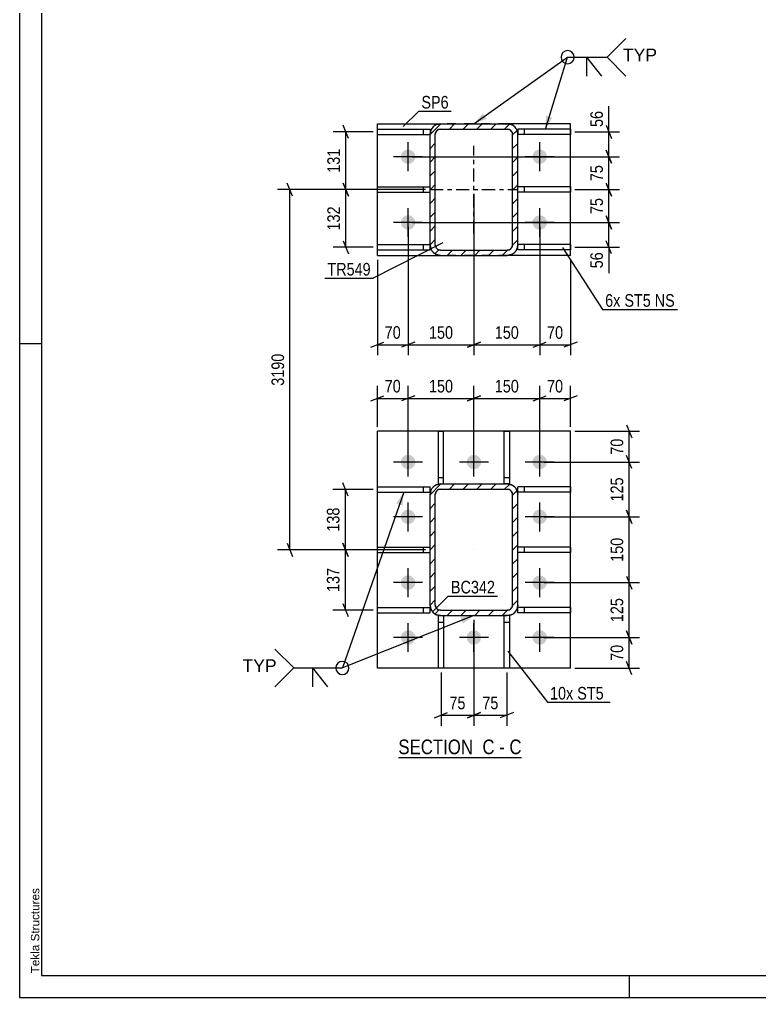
# Model space of a CAD drawing. Header units: millimetres. Extents: x 0 to 1189, y 0 to 841.
# Drawn here: x 0 to 168.6, y 0 to 222.9 of the extents above; entities that cross this region are included whole.
import ezdxf

# ---------------------------------------------------------------- set-up
doc = ezdxf.new("R2010")
doc.units = ezdxf.units.MM
doc.linetypes.add('DXK_LINE_DOT2', pattern=[3.9198, 1.9599, -1.9599])
doc.linetypes.add('DXK_LINE_DOT3', pattern=[5.9187, 2.979, -0.9799, 0.9799, -0.9799])
doc.styles.add('Arial', font='arial.ttf', dxfattribs={"height": 0.2})
doc.styles.add('Arial Narrow', font='ARIALN.TTF', dxfattribs={"height": 0.2})

# ---------------------------------------------------------------- blocks, each defined once
blk = doc.blocks.new('Unknown-717048581-1135')
at = {"color": 5, "linetype": 'Continuous'}
for p, q in [((0, 841), (0, 0)), ((5, 836), (5, 5)), ((5, 149), (0, 149)), ((5, 5), (1184, 5)), ((139, 0), (139, 5)), ((0, 0), (1189, 0))]:
    blk.add_line(p, q, dxfattribs=at)
at = {"color": 174, "linetype": 'Continuous', "style": 'Arial'}
blk.add_text('Tekla Structures', height=1.9102, rotation=90, dxfattribs=at).set_placement((4.5, 5.5))
blk = doc.blocks.new('Unknown-717048581-14 - 3407')
at = {"color": 6, "linetype": 'Continuous'}
blk.add_line((86.34, 54.7), (114.41, 54.7), dxfattribs=at)
at = {"color": 0, "linetype": 'Continuous'}
blk.add_wipeout([(104.45, 55.45), (104.45, 58.95), (86.34, 58.95), (86.34, 55.45)], dxfattribs=at)
at = {"color": 7, "linetype": 'Continuous', "style": 'Arial Narrow'}
blk.add_text('SECTION ', height=3.34, dxfattribs=at).set_placement((86.34, 55.45))
at = {"color": 0, "linetype": 'Continuous'}
blk.add_wipeout([(108.26, 55.45), (108.26, 58.95), (105.5, 58.95), (105.5, 55.45)], dxfattribs=at)
at = {"color": 7, "linetype": 'Continuous', "style": 'Arial Narrow'}
blk.add_text('C', height=3.34, dxfattribs=at).set_placement((105.5, 55.45))
at = {"color": 0, "linetype": 'Continuous'}
blk.add_wipeout([(110.59, 55.45), (110.59, 58.95), (109.31, 58.95), (109.31, 55.45)], dxfattribs=at)
at = {"color": 7, "linetype": 'Continuous', "style": 'Arial Narrow'}
blk.add_text('-', height=3.34, dxfattribs=at).set_placement((109.31, 55.45))
at = {"color": 0, "linetype": 'Continuous'}
blk.add_wipeout([(114.41, 55.45), (114.41, 58.95), (111.64, 58.95), (111.64, 55.45)], dxfattribs=at)
at = {"color": 7, "linetype": 'Continuous', "style": 'Arial Narrow'}
blk.add_text('C', height=3.34, dxfattribs=at).set_placement((111.64, 55.45))
blk = doc.blocks.new('Part-717048581-3582 - 3407')
at = {"color": 2, "linetype": 'Continuous'}
for p, q in [((81.56, 196.7), (81.56, 197.9)), ((81.56, 197.9), (93.56, 197.9)), ((81.56, 196.7), (93.56, 196.7)), ((93.56, 197.9), (93.56, 196.75))]:
    blk.add_line(p, q, dxfattribs=at)
at = {"color": 7, "linetype": 'DXK_LINE_DOT2'}
for p, q in [((92.06, 196.7), (92.06, 197.9)), ((93.56, 196.75), (93.56, 196.7))]:
    blk.add_line(p, q, dxfattribs=at)
blk = doc.blocks.new('Part-717048581-3454 - 3407')
at = {"color": 2, "linetype": 'Continuous'}
for p, q in [((110.46, 117.05), (110.46, 129.05)), ((110.46, 129.05), (111.66, 129.05)), ((111.66, 129.05), (111.66, 117.05)), ((111.66, 117.05), (111.16, 117.05))]:
    blk.add_line(p, q, dxfattribs=at)
at = {"color": 7, "linetype": 'DXK_LINE_DOT2'}
for p, q in [((110.46, 118.55), (111.66, 118.55)), ((111.16, 117.05), (110.46, 117.05))]:
    blk.add_line(p, q, dxfattribs=at)
blk = doc.blocks.new('Part-717048581-3539 - 3407')
at = {"color": 2, "linetype": 'Continuous'}
for p, q in [((95.46, 117.05), (95.46, 129.05)), ((95.46, 129.05), (96.66, 129.05)), ((96.66, 117.05), (96.66, 129.05)), ((95.46, 117.05), (95.96, 117.05))]:
    blk.add_line(p, q, dxfattribs=at)
at = {"color": 7, "linetype": 'DXK_LINE_DOT2'}
for p, q in [((95.46, 118.55), (96.66, 118.55)), ((95.96, 117.05), (96.66, 117.05))]:
    blk.add_line(p, q, dxfattribs=at)
blk = doc.blocks.new('Bolt-717048581-3598 - 3407')
at = {"linetype": 'Continuous'}
for points in [[(86.91, 191.65, -1), (90.21, 191.65, -1)], [(116.91, 191.65, -1), (120.21, 191.65, -1)], [(86.91, 176.65, -1), (90.21, 176.65, -1)], [(116.91, 176.65, -1), (120.21, 176.65, -1)]]:
    blk.add_hatch(color=1, dxfattribs=at).paths.add_polyline_path(points)
at = {"color": 1, "linetype": 'Continuous'}
for p, q in [((88.56, 188.35), (88.56, 194.95)), ((118.56, 188.35), (118.56, 194.95)), ((91.86, 191.65), (85.26, 191.65)), ((121.86, 191.65), (115.26, 191.65)), ((88.56, 173.35), (88.56, 179.95)), ((118.56, 173.35), (118.56, 179.95)), ((91.86, 176.65), (85.26, 176.65)), ((121.86, 176.65), (115.26, 176.65))]:
    blk.add_line(p, q, dxfattribs=at)
blk = doc.blocks.new('Part-717048581-3459 - 3407')
at = {"color": 2, "linetype": 'Continuous'}
for p, q in [((95.46, 75.05), (95.46, 87.05)), ((95.46, 87.05), (95.96, 87.05)), ((96.66, 87.05), (96.66, 75.05)), ((96.66, 75.05), (95.46, 75.05))]:
    blk.add_line(p, q, dxfattribs=at)
at = {"color": 7, "linetype": 'DXK_LINE_DOT2'}
for p, q in [((95.96, 87.05), (96.66, 87.05)), ((95.46, 85.55), (96.66, 85.55))]:
    blk.add_line(p, q, dxfattribs=at)
blk = doc.blocks.new('Part-717048581-3496 - 3407')
at = {"linetype": 'Continuous'}
h = blk.add_hatch(dxfattribs=at)
h.set_pattern_fill('', scale=0.7, style=0, pattern_type=0)
h.set_pattern_definition([(45, (93.563, 171.546), (-1.57154, 1.57154), [])])
h.paths.add_polyline_path([(93.56, 196.75), (93.56, 171.55), (93.75, 170.63), (94.27, 169.85), (95.04, 169.33), (95.96, 169.15), (111.16, 169.15), (112.08, 169.33), (112.86, 169.85), (113.38, 170.63), (113.56, 171.55), (113.56, 196.75), (113.38, 197.66), (112.86, 198.44), (112.08, 198.96), (111.16, 199.15), (95.96, 199.15), (95.04, 198.96), (94.27, 198.44), (93.75, 197.66)])
h.paths.add_polyline_path([(95.11, 197.59), (95.5, 197.85), (95.96, 197.95), (111.16, 197.95), (111.62, 197.85), (112.01, 197.59), (112.27, 197.21), (112.36, 196.75), (112.36, 171.55), (112.27, 171.09), (112.01, 170.7), (111.62, 170.44), (111.16, 170.35), (95.96, 170.35), (95.5, 170.44), (95.11, 170.7), (94.85, 171.09), (94.76, 171.55), (94.76, 196.75), (94.85, 197.21)])
at = {"color": 7, "linetype": 'DXK_LINE_DOT2'}
for p, q in [((95.04, 198.96), (95.96, 199.15)), ((95.96, 199.15), (111.16, 199.15)), ((111.16, 199.15), (112.08, 198.96)), ((93.56, 196.75), (93.75, 197.66)), ((93.56, 171.55), (93.56, 196.75)), ((94.85, 197.21), (94.76, 196.75)), ((94.76, 171.55), (94.76, 196.75)), ((95.96, 197.95), (95.5, 197.85)), ((95.96, 197.95), (111.16, 197.95)), ((111.62, 197.85), (111.16, 197.95)), ((112.36, 196.75), (112.27, 197.21)), ((112.36, 171.55), (112.36, 196.75)), ((113.38, 197.66), (113.56, 196.75)), ((113.56, 171.55), (113.56, 196.75)), ((93.75, 170.63), (93.56, 171.55)), ((94.76, 171.55), (94.85, 171.09)), ((95.5, 170.44), (95.96, 170.35)), ((95.96, 170.35), (111.16, 170.35)), ((111.16, 170.35), (111.62, 170.44)), ((112.27, 171.09), (112.36, 171.55)), ((113.56, 171.55), (113.38, 170.63)), ((95.96, 169.15), (95.04, 169.33)), ((95.96, 169.15), (111.16, 169.15)), ((112.08, 169.33), (111.16, 169.15))]:
    blk.add_line(p, q, dxfattribs=at)
at = {"color": 2, "linetype": 'Continuous'}
for p, q in [((95.96, 199.15), (95.04, 198.96)), ((95.96, 199.15), (111.16, 199.15)), ((112.08, 198.96), (111.16, 199.15)), ((93.75, 197.66), (93.56, 196.75)), ((93.56, 171.55), (93.56, 196.75)), ((94.76, 196.75), (94.85, 197.21)), ((94.76, 171.55), (94.76, 196.75)), ((95.5, 197.85), (95.96, 197.95)), ((95.96, 197.95), (111.16, 197.95)), ((111.16, 197.95), (111.62, 197.85)), ((112.27, 197.21), (112.36, 196.75)), ((112.36, 171.55), (112.36, 196.75)), ((113.56, 196.75), (113.38, 197.66)), ((113.56, 171.55), (113.56, 196.75)), ((93.56, 171.55), (93.75, 170.63)), ((94.85, 171.09), (94.76, 171.55)), ((95.96, 170.35), (95.5, 170.44)), ((95.96, 170.35), (111.16, 170.35)), ((111.62, 170.44), (111.16, 170.35)), ((112.36, 171.55), (112.27, 171.09)), ((113.38, 170.63), (113.56, 171.55)), ((95.04, 169.33), (95.96, 169.15)), ((95.96, 169.15), (111.16, 169.15)), ((111.16, 169.15), (112.08, 169.33))]:
    blk.add_line(p, q, dxfattribs=at)
at = {"color": 7, "linetype": 'DXK_LINE_DOT3'}
for p, q in [((103.56, 174.15), (103.56, 194.15)), ((93.56, 184.15), (113.56, 184.15))]:
    blk.add_line(p, q, dxfattribs=at)
at = {"color": 7, "linetype": 'DXK_LINE_DOT2'}
for centre, radius, start, end in [((95.96, 196.75), 2.4, 112.5, 157.5), ((111.16, 196.75), 2.4, 22.5, 67.5), ((95.96, 196.75), 1.2, 112.5, 157.5), ((111.16, 196.75), 1.2, 22.5, 67.5), ((95.96, 171.55), 2.4, 202.5, 247.5), ((95.96, 171.55), 1.2, 202.5, 247.5), ((111.16, 171.55), 1.2, 292.5, 337.5), ((111.16, 171.55), 2.4, 292.5, 337.5)]:
    blk.add_arc(centre, radius, start, end, dxfattribs=at)
at = {"color": 2, "linetype": 'Continuous'}
for centre, radius, start, end in [((95.96, 196.75), 2.4, 112.5, 157.5), ((111.16, 196.75), 2.4, 22.5, 67.5), ((95.96, 196.75), 1.2, 112.5, 157.5), ((111.16, 196.75), 1.2, 22.5, 67.5), ((95.96, 171.55), 2.4, 202.5, 247.5), ((95.96, 171.55), 1.2, 202.5, 247.5), ((111.16, 171.55), 1.2, 292.5, 337.5), ((111.16, 171.55), 2.4, 292.5, 337.5)]:
    blk.add_arc(centre, radius, start, end, dxfattribs=at)
blk = doc.blocks.new('Part-717048581-3480 - 3407')
at = {"color": 2, "linetype": 'Continuous'}
for p, q in [((81.56, 75.05), (81.56, 129.05)), ((125.56, 129.05), (81.56, 129.05)), ((125.56, 75.05), (125.56, 129.05)), ((125.56, 75.05), (81.56, 75.05))]:
    blk.add_line(p, q, dxfattribs=at)
blk = doc.blocks.new('Part-717048581-3464 - 3407')
at = {"color": 2, "linetype": 'Continuous'}
for p, q in [((110.46, 75.05), (110.46, 87.05)), ((111.66, 87.05), (111.16, 87.05)), ((111.66, 87.05), (111.66, 75.05)), ((111.66, 75.05), (110.46, 75.05))]:
    blk.add_line(p, q, dxfattribs=at)
at = {"color": 7, "linetype": 'DXK_LINE_DOT2'}
for p, q in [((111.16, 87.05), (110.46, 87.05)), ((110.46, 85.55), (111.66, 85.55))]:
    blk.add_line(p, q, dxfattribs=at)
blk = doc.blocks.new('Part-717048581-3479 - 3407')
at = {"color": 2, "linetype": 'Continuous'}
for p, q in [((81.56, 169.15), (81.56, 199.15)), ((81.56, 199.15), (95.96, 199.15)), ((125.56, 199.15), (111.16, 199.15)), ((125.56, 169.15), (125.56, 199.15)), ((81.56, 169.15), (95.96, 169.15)), ((125.56, 169.15), (111.16, 169.15))]:
    blk.add_line(p, q, dxfattribs=at)
at = {"color": 7, "linetype": 'DXK_LINE_DOT2'}
for p, q in [((111.16, 199.15), (95.96, 199.15)), ((111.16, 169.15), (95.96, 169.15))]:
    blk.add_line(p, q, dxfattribs=at)
blk = doc.blocks.new('Part-717048581-3501 - 3407')
at = {"linetype": 'Continuous'}
h = blk.add_hatch(dxfattribs=at)
h.set_pattern_fill('', scale=0.7, style=0, pattern_type=0)
h.set_pattern_definition([(45, (93.563, 89.446), (-1.57154, 1.57154), [])])
h.paths.add_polyline_path([(93.56, 114.65), (93.56, 89.45), (93.75, 88.53), (94.27, 87.75), (95.04, 87.23), (95.96, 87.05), (111.16, 87.05), (112.08, 87.23), (112.86, 87.75), (113.38, 88.53), (113.56, 89.45), (113.56, 114.65), (113.38, 115.56), (112.86, 116.34), (112.08, 116.86), (111.16, 117.05), (95.96, 117.05), (95.04, 116.86), (94.27, 116.34), (93.75, 115.56)])
h.paths.add_polyline_path([(95.11, 115.49), (95.5, 115.75), (95.96, 115.85), (111.16, 115.85), (111.62, 115.75), (112.01, 115.49), (112.27, 115.11), (112.36, 114.65), (112.36, 89.45), (112.27, 88.99), (112.01, 88.6), (111.62, 88.34), (111.16, 88.25), (95.96, 88.25), (95.5, 88.34), (95.11, 88.6), (94.85, 88.99), (94.76, 89.45), (94.76, 114.65), (94.85, 115.11)])
at = {"color": 7, "linetype": 'DXK_LINE_DOT2'}
for p, q in [((95.04, 116.86), (95.96, 117.05)), ((95.96, 117.05), (111.16, 117.05)), ((111.16, 117.05), (112.08, 116.86)), ((93.56, 114.65), (93.75, 115.56)), ((93.56, 89.45), (93.56, 114.65)), ((94.85, 115.11), (94.76, 114.65)), ((94.76, 89.45), (94.76, 114.65)), ((95.96, 115.85), (95.5, 115.75)), ((95.96, 115.85), (111.16, 115.85)), ((111.62, 115.75), (111.16, 115.85)), ((112.36, 114.65), (112.27, 115.11)), ((112.36, 89.45), (112.36, 114.65)), ((113.38, 115.56), (113.56, 114.65)), ((113.56, 89.45), (113.56, 114.65)), ((93.75, 88.53), (93.56, 89.45)), ((94.76, 89.45), (94.85, 88.99)), ((112.27, 88.99), (112.36, 89.45)), ((113.56, 89.45), (113.38, 88.53)), ((95.96, 87.05), (95.04, 87.23)), ((95.5, 88.34), (95.96, 88.25)), ((95.96, 88.25), (111.16, 88.25)), ((95.96, 87.05), (111.16, 87.05)), ((111.16, 88.25), (111.62, 88.34)), ((112.08, 87.23), (111.16, 87.05))]:
    blk.add_line(p, q, dxfattribs=at)
at = {"color": 2, "linetype": 'Continuous'}
for p, q in [((95.96, 117.05), (95.04, 116.86)), ((95.96, 117.05), (111.16, 117.05)), ((112.08, 116.86), (111.16, 117.05)), ((93.75, 115.56), (93.56, 114.65)), ((93.56, 89.45), (93.56, 114.65)), ((94.76, 114.65), (94.85, 115.11)), ((94.76, 89.45), (94.76, 114.65)), ((95.5, 115.75), (95.96, 115.85)), ((95.96, 115.85), (111.16, 115.85)), ((111.16, 115.85), (111.62, 115.75)), ((112.27, 115.11), (112.36, 114.65)), ((112.36, 89.45), (112.36, 114.65)), ((113.56, 114.65), (113.38, 115.56)), ((113.56, 89.45), (113.56, 114.65)), ((93.56, 89.45), (93.75, 88.53)), ((94.85, 88.99), (94.76, 89.45)), ((112.36, 89.45), (112.27, 88.99)), ((113.38, 88.53), (113.56, 89.45)), ((95.04, 87.23), (95.96, 87.05)), ((95.96, 88.25), (95.5, 88.34)), ((95.96, 88.25), (111.16, 88.25)), ((95.96, 87.05), (111.16, 87.05)), ((111.62, 88.34), (111.16, 88.25)), ((111.16, 87.05), (112.08, 87.23))]:
    blk.add_line(p, q, dxfattribs=at)
at = {"color": 7, "linetype": 'DXK_LINE_DOT3'}
blk.add_line((103.56, 102.05), (103.56, 102.05), dxfattribs=at)
at = {"color": 7, "linetype": 'DXK_LINE_DOT2'}
for centre, radius, start, end in [((95.96, 114.65), 2.4, 112.5, 157.5), ((111.16, 114.65), 2.4, 22.5, 67.5), ((95.96, 114.65), 1.2, 112.5, 157.5), ((111.16, 114.65), 1.2, 22.5, 67.5), ((95.96, 89.45), 2.4, 202.5, 247.5), ((95.96, 89.45), 1.2, 202.5, 247.5), ((111.16, 89.45), 1.2, 292.5, 337.5), ((111.16, 89.45), 2.4, 292.5, 337.5)]:
    blk.add_arc(centre, radius, start, end, dxfattribs=at)
at = {"color": 2, "linetype": 'Continuous'}
for centre, radius, start, end in [((95.96, 114.65), 2.4, 112.5, 157.5), ((111.16, 114.65), 2.4, 22.5, 67.5), ((95.96, 114.65), 1.2, 112.5, 157.5), ((111.16, 114.65), 1.2, 22.5, 67.5), ((95.96, 89.45), 2.4, 202.5, 247.5), ((95.96, 89.45), 1.2, 202.5, 247.5), ((111.16, 89.45), 1.2, 292.5, 337.5), ((111.16, 89.45), 2.4, 292.5, 337.5)]:
    blk.add_arc(centre, radius, start, end, dxfattribs=at)
blk = doc.blocks.new('Part-717048581-3509 - 3407')
at = {"color": 2, "linetype": 'Continuous'}
for p, q in [((125.56, 88.9), (113.56, 88.9)), ((113.56, 87.7), (113.56, 88.9)), ((125.56, 87.7), (113.56, 87.7)), ((125.56, 88.9), (125.56, 87.7))]:
    blk.add_line(p, q, dxfattribs=at)
at = {"color": 7, "linetype": 'DXK_LINE_DOT2'}
blk.add_line((115.06, 87.7), (115.06, 88.9), dxfattribs=at)
blk = doc.blocks.new('Part-717048581-3514 - 3407')
at = {"color": 2, "linetype": 'Continuous'}
for p, q in [((125.56, 116.4), (113.56, 116.4)), ((113.56, 115.2), (113.56, 116.4)), ((125.56, 116.4), (125.56, 115.2)), ((125.56, 115.2), (113.56, 115.2))]:
    blk.add_line(p, q, dxfattribs=at)
at = {"color": 7, "linetype": 'DXK_LINE_DOT2'}
blk.add_line((115.06, 115.2), (115.06, 116.4), dxfattribs=at)
blk = doc.blocks.new('Part-717048581-3519 - 3407')
at = {"color": 2, "linetype": 'Continuous'}
for p, q in [((125.56, 102.65), (113.56, 102.65)), ((125.56, 102.65), (125.56, 101.45)), ((125.56, 101.45), (113.56, 101.45))]:
    blk.add_line(p, q, dxfattribs=at)
at = {"color": 7, "linetype": 'DXK_LINE_DOT2'}
for p, q in [((113.56, 101.45), (113.56, 102.65)), ((115.06, 101.45), (115.06, 102.65))]:
    blk.add_line(p, q, dxfattribs=at)
blk = doc.blocks.new('Part-717048581-3524 - 3407')
at = {"color": 2, "linetype": 'Continuous'}
for p, q in [((81.56, 87.7), (81.56, 88.9)), ((81.56, 88.9), (93.56, 88.9)), ((81.56, 87.7), (93.56, 87.7)), ((93.56, 87.7), (93.56, 88.9))]:
    blk.add_line(p, q, dxfattribs=at)
at = {"color": 7, "linetype": 'DXK_LINE_DOT2'}
blk.add_line((92.06, 87.7), (92.06, 88.9), dxfattribs=at)
blk = doc.blocks.new('Part-717048581-3529 - 3407')
at = {"color": 2, "linetype": 'Continuous'}
for p, q in [((81.56, 115.2), (81.56, 116.4)), ((81.56, 116.4), (93.56, 116.4)), ((93.56, 115.2), (93.56, 116.4)), ((81.56, 115.2), (93.56, 115.2))]:
    blk.add_line(p, q, dxfattribs=at)
at = {"color": 7, "linetype": 'DXK_LINE_DOT2'}
blk.add_line((92.06, 115.2), (92.06, 116.4), dxfattribs=at)
blk = doc.blocks.new('Part-717048581-3587 - 3407')
at = {"color": 2, "linetype": 'Continuous'}
for p, q in [((81.56, 183.55), (81.56, 184.75)), ((81.56, 184.75), (93.56, 184.75)), ((81.56, 183.55), (93.56, 183.55))]:
    blk.add_line(p, q, dxfattribs=at)
at = {"color": 7, "linetype": 'DXK_LINE_DOT2'}
for p, q in [((92.06, 183.55), (92.06, 184.75)), ((93.56, 183.55), (93.56, 184.75))]:
    blk.add_line(p, q, dxfattribs=at)
blk = doc.blocks.new('Part-717048581-3534 - 3407')
at = {"color": 2, "linetype": 'Continuous'}
for p, q in [((81.56, 101.45), (81.56, 102.65)), ((81.56, 102.65), (93.56, 102.65)), ((81.56, 101.45), (93.56, 101.45))]:
    blk.add_line(p, q, dxfattribs=at)
at = {"color": 7, "linetype": 'DXK_LINE_DOT2'}
for p, q in [((92.06, 101.45), (92.06, 102.65)), ((93.56, 101.45), (93.56, 102.65))]:
    blk.add_line(p, q, dxfattribs=at)
blk = doc.blocks.new('Part-717048581-3562 - 3407')
at = {"color": 2, "linetype": 'Continuous'}
for p, q in [((125.56, 171.6), (113.56, 171.6)), ((113.56, 170.4), (113.56, 171.55)), ((125.56, 170.4), (113.56, 170.4)), ((125.56, 171.6), (125.56, 170.4))]:
    blk.add_line(p, q, dxfattribs=at)
at = {"color": 7, "linetype": 'DXK_LINE_DOT2'}
for p, q in [((113.56, 171.55), (113.56, 171.6)), ((113.56, 171.6), (113.56, 171.55)), ((115.06, 170.4), (115.06, 171.6))]:
    blk.add_line(p, q, dxfattribs=at)
blk = doc.blocks.new('Part-717048581-3567 - 3407')
at = {"color": 2, "linetype": 'Continuous'}
for p, q in [((125.56, 197.9), (113.56, 197.9)), ((113.56, 197.9), (113.56, 196.75)), ((125.56, 196.7), (113.56, 196.7)), ((125.56, 197.9), (125.56, 196.7))]:
    blk.add_line(p, q, dxfattribs=at)
at = {"color": 7, "linetype": 'DXK_LINE_DOT2'}
for p, q in [((113.56, 196.75), (113.56, 196.7)), ((115.06, 196.7), (115.06, 197.9))]:
    blk.add_line(p, q, dxfattribs=at)
blk = doc.blocks.new('Part-717048581-3572 - 3407')
at = {"color": 2, "linetype": 'Continuous'}
for p, q in [((125.56, 184.75), (113.56, 184.75)), ((125.56, 183.55), (113.56, 183.55)), ((125.56, 184.75), (125.56, 183.55))]:
    blk.add_line(p, q, dxfattribs=at)
at = {"color": 7, "linetype": 'DXK_LINE_DOT2'}
for p, q in [((113.56, 183.55), (113.56, 184.75)), ((115.06, 183.55), (115.06, 184.75))]:
    blk.add_line(p, q, dxfattribs=at)
blk = doc.blocks.new('Part-717048581-3577 - 3407')
at = {"color": 2, "linetype": 'Continuous'}
for p, q in [((81.56, 170.4), (81.56, 171.6)), ((81.56, 171.6), (93.56, 171.6)), ((81.56, 170.4), (93.56, 170.4)), ((93.56, 170.4), (93.56, 171.55))]:
    blk.add_line(p, q, dxfattribs=at)
at = {"color": 7, "linetype": 'DXK_LINE_DOT2'}
for p, q in [((92.06, 170.4), (92.06, 171.6)), ((93.56, 171.55), (93.56, 171.6)), ((93.56, 171.6), (93.56, 171.55))]:
    blk.add_line(p, q, dxfattribs=at)
blk = doc.blocks.new('Bolt-717048581-3599 - 3407')
at = {"linetype": 'Continuous'}
for points in [[(86.91, 122.05, -1), (90.21, 122.05, -1)], [(101.91, 122.05, -1), (105.21, 122.05, -1)], [(116.91, 122.05, -1), (120.21, 122.05, -1)], [(86.91, 109.55, -1), (90.21, 109.55, -1)], [(116.91, 109.55, -1), (120.21, 109.55, -1)], [(86.91, 94.55, -1), (90.21, 94.55, -1)], [(116.91, 94.55, -1), (120.21, 94.55, -1)], [(86.91, 82.05, -1), (90.21, 82.05, -1)], [(101.91, 82.05, -1), (105.21, 82.05, -1)], [(116.91, 82.05, -1), (120.21, 82.05, -1)]]:
    blk.add_hatch(color=1, dxfattribs=at).paths.add_polyline_path(points)
at = {"color": 1, "linetype": 'Continuous'}
for p, q in [((88.56, 118.75), (88.56, 125.35)), ((103.56, 118.75), (103.56, 125.35)), ((118.56, 118.75), (118.56, 125.35)), ((91.86, 122.05), (85.26, 122.05)), ((106.86, 122.05), (100.26, 122.05)), ((121.86, 122.05), (115.26, 122.05)), ((88.56, 106.25), (88.56, 112.85)), ((118.56, 106.25), (118.56, 112.85)), ((91.86, 109.55), (85.26, 109.55)), ((121.86, 109.55), (115.26, 109.55)), ((88.56, 91.25), (88.56, 97.85)), ((118.56, 91.25), (118.56, 97.85)), ((91.86, 94.55), (85.26, 94.55)), ((121.86, 94.55), (115.26, 94.55)), ((88.56, 78.75), (88.56, 85.35)), ((103.56, 78.75), (103.56, 85.35)), ((118.56, 78.75), (118.56, 85.35)), ((91.86, 82.05), (85.26, 82.05)), ((106.86, 82.05), (100.26, 82.05)), ((121.86, 82.05), (115.26, 82.05))]:
    blk.add_line(p, q, dxfattribs=at)
blk = doc.blocks.new('StraightDimension-717048581-3635 - 3407')
at = {"color": 7, "linetype": 'Continuous'}
for p, q in [((133.71, 198.8), (134.91, 195.8)), ((126.56, 197.3), (136.71, 197.3)), ((134.31, 191.65), (134.31, 197.3)), ((134.91, 190.15), (133.71, 193.15)), ((89.56, 191.65), (136.71, 191.65))]:
    blk.add_line(p, q, dxfattribs=at)
at = {"color": 0}
blk.add_wipeout([(133.56, 202.68), (129.36, 202.68), (129.36, 197.82), (133.56, 197.82)], dxfattribs=at)
at = {"color": 7, "linetype": 'Continuous'}
blk.add_line((134.31, 197.3), (134.31, 203.2), dxfattribs=at)
blk.add_line((134.31, 197.3), (134.31, 203.2), dxfattribs=at)
at = {"color": 3, "style": 'Arial Narrow'}
blk.add_text('56', height=2.863, rotation=90.0002, dxfattribs=at).set_placement((132.96, 198.42))
blk = doc.blocks.new('StraightDimension-717048581-6773 - 3407')
at = {"color": 7, "linetype": 'Continuous'}
for p, q in [((139.53, 120.55), (138.33, 123.55)), ((119.56, 122.05), (141.33, 122.05)), ((138.93, 109.55), (138.93, 122.05)), ((119.56, 109.55), (141.33, 109.55)), ((138.33, 111.05), (139.53, 108.05))]:
    blk.add_line(p, q, dxfattribs=at)
at = {"color": 0}
blk.add_wipeout([(138.18, 119.14), (133.98, 119.14), (133.98, 112.45), (138.18, 112.45)], dxfattribs=at)
at = {"color": 3, "style": 'Arial Narrow'}
blk.add_text('125', height=2.863, rotation=90.0002, dxfattribs=at).set_placement((137.58, 113.05))
blk = doc.blocks.new('StraightDimension-717048581-6789 - 3407')
at = {"color": 7, "linetype": 'Continuous'}
for p, q in [((103.56, 123.05), (103.56, 139.41)), ((118.56, 123.05), (118.56, 139.41)), ((105.06, 137.16), (102.06, 135.96)), ((103.56, 136.56), (118.56, 136.56)), ((117.06, 135.96), (120.06, 137.16))]:
    blk.add_line(p, q, dxfattribs=at)
at = {"color": 0}
blk.add_wipeout([(114.41, 137.31), (114.41, 141.51), (107.72, 141.51), (107.72, 137.31)], dxfattribs=at)
at = {"color": 3, "style": 'Arial Narrow'}
blk.add_text('150', height=2.863, dxfattribs=at).set_placement((108.32, 137.91))
blk = doc.blocks.new('StraightDimension-717048581-3642 - 3407')
at = {"color": 7, "linetype": 'Continuous'}
for p, q in [((118.56, 175.65), (118.56, 146.4)), ((125.56, 168.15), (125.56, 146.4)), ((117.06, 148.2), (120.06, 149.4)), ((127.06, 149.4), (124.06, 148.2)), ((118.56, 148.8), (125.56, 148.8))]:
    blk.add_line(p, q, dxfattribs=at)
at = {"color": 0}
blk.add_wipeout([(124.49, 149.55), (124.49, 153.75), (119.63, 153.75), (119.63, 149.55)], dxfattribs=at)
at = {"color": 3, "style": 'Arial Narrow'}
blk.add_text('70', height=2.863, dxfattribs=at).set_placement((120.23, 150.15))
blk = doc.blocks.new('StraightDimension-717048581-3695 - 3407')
at = {"color": 7, "linetype": 'Continuous'}
for p, q in [((74.96, 195.8), (73.76, 198.8)), ((80.56, 197.3), (71.51, 197.3)), ((74.36, 184.15), (74.36, 197.3)), ((73.76, 185.65), (74.96, 182.65)), ((80.56, 184.15), (71.51, 184.15))]:
    blk.add_line(p, q, dxfattribs=at)
at = {"color": 0}
blk.add_wipeout([(73.61, 194.06), (69.41, 194.06), (69.41, 187.38), (73.61, 187.38)], dxfattribs=at)
at = {"color": 3, "style": 'Arial Narrow'}
blk.add_text('131', height=2.863, rotation=90.0002, dxfattribs=at).set_placement((73.01, 187.98))
blk = doc.blocks.new('StraightDimension-717048581-3626 - 3407')
at = {"color": 7, "linetype": 'Continuous'}
for p, q in [((133.71, 193.15), (134.91, 190.15)), ((89.56, 191.65), (136.71, 191.65)), ((134.31, 184.15), (134.31, 191.65)), ((134.91, 182.65), (133.71, 185.65)), ((126.56, 184.15), (136.71, 184.15))]:
    blk.add_line(p, q, dxfattribs=at)
at = {"color": 0}
blk.add_wipeout([(133.56, 190.32), (129.36, 190.32), (129.36, 185.47), (133.56, 185.47)], dxfattribs=at)
at = {"color": 3, "style": 'Arial Narrow'}
blk.add_text('75', height=2.863, rotation=90.0002, dxfattribs=at).set_placement((132.96, 186.07))
blk = doc.blocks.new('StraightDimension-717048581-3717 - 3407')
at = {"color": 7, "linetype": 'Continuous'}
for p, q in [((74.86, 114.3), (73.66, 117.3)), ((80.56, 115.8), (71.41, 115.8)), ((74.26, 102.05), (74.26, 115.8)), ((73.66, 103.55), (74.86, 100.55)), ((80.56, 102.05), (71.41, 102.05))]:
    blk.add_line(p, q, dxfattribs=at)
at = {"color": 0}
blk.add_wipeout([(73.51, 112.26), (69.31, 112.26), (69.31, 105.58), (73.51, 105.58)], dxfattribs=at)
at = {"color": 3, "style": 'Arial Narrow'}
blk.add_text('138', height=2.863, rotation=90.0002, dxfattribs=at).set_placement((72.91, 106.18))
blk = doc.blocks.new('StraightDimension-717048581-3752 - 3407')
at = {"color": 7, "linetype": 'Continuous'}
for p, q in [((118.56, 123.05), (118.56, 139.41)), ((125.56, 130.05), (125.56, 139.41)), ((117.06, 135.96), (120.06, 137.16)), ((118.56, 136.56), (125.56, 136.56)), ((127.06, 137.16), (124.06, 135.96))]:
    blk.add_line(p, q, dxfattribs=at)
at = {"color": 0}
blk.add_wipeout([(124.49, 137.31), (124.49, 141.51), (119.63, 141.51), (119.63, 137.31)], dxfattribs=at)
at = {"color": 3, "style": 'Arial Narrow'}
blk.add_text('70', height=2.863, dxfattribs=at).set_placement((120.23, 137.91))
blk = doc.blocks.new('StraightDimension-717048581-3681 - 3407')
at = {"color": 7, "linetype": 'Continuous'}
for p, q in [((62.23, 182.65), (61.03, 185.65)), ((92.56, 184.15), (58.78, 184.15)), ((61.63, 102.05), (61.63, 184.15)), ((61.03, 103.55), (62.23, 100.55)), ((92.56, 102.05), (58.78, 102.05))]:
    blk.add_line(p, q, dxfattribs=at)
at = {"color": 0}
blk.add_wipeout([(60.88, 147.35), (56.68, 147.35), (56.68, 138.84), (60.88, 138.84)], dxfattribs=at)
at = {"color": 3, "style": 'Arial Narrow'}
blk.add_text('3190', height=2.863, rotation=90.0002, dxfattribs=at).set_placement((60.28, 139.44))
blk = doc.blocks.new('StraightDimension-717048581-3617 - 3407')
at = {"color": 7, "linetype": 'Continuous'}
for p, q in [((133.71, 185.65), (134.91, 182.65)), ((126.56, 184.15), (136.71, 184.15)), ((134.31, 176.65), (134.31, 184.15)), ((89.56, 176.65), (136.71, 176.65)), ((134.91, 175.15), (133.71, 178.15))]:
    blk.add_line(p, q, dxfattribs=at)
at = {"color": 0}
blk.add_wipeout([(133.56, 182.82), (129.36, 182.82), (129.36, 177.97), (133.56, 177.97)], dxfattribs=at)
at = {"color": 3, "style": 'Arial Narrow'}
blk.add_text('75', height=2.863, rotation=90.0002, dxfattribs=at).set_placement((132.96, 178.57))
blk = doc.blocks.new('StraightDimension-717048581-6771 - 3407')
at = {"color": 7, "linetype": 'Continuous'}
for p, q in [((119.56, 109.55), (141.33, 109.55)), ((139.53, 108.05), (138.33, 111.05)), ((138.93, 94.55), (138.93, 109.55)), ((138.33, 96.05), (139.53, 93.05)), ((119.56, 94.55), (141.33, 94.55))]:
    blk.add_line(p, q, dxfattribs=at)
at = {"color": 0}
blk.add_wipeout([(138.18, 105.39), (133.98, 105.39), (133.98, 98.7), (138.18, 98.7)], dxfattribs=at)
at = {"color": 3, "style": 'Arial Narrow'}
blk.add_text('150', height=2.863, rotation=90.0002, dxfattribs=at).set_placement((137.58, 99.3))
blk = doc.blocks.new('StraightDimension-717048581-3611 - 3407')
at = {"color": 7, "linetype": 'Continuous'}
for p, q in [((89.56, 176.65), (136.71, 176.65)), ((133.71, 178.15), (134.91, 175.15)), ((134.31, 171), (134.31, 176.65)), ((134.91, 169.5), (133.71, 172.5)), ((126.56, 171), (136.71, 171))]:
    blk.add_line(p, q, dxfattribs=at)
at = {"color": 0}
blk.add_wipeout([(133.56, 170.47), (129.36, 170.47), (129.36, 165.61), (133.56, 165.61)], dxfattribs=at)
at = {"color": 7, "linetype": 'Continuous'}
blk.add_line((134.31, 171), (134.31, 165.09), dxfattribs=at)
blk.add_line((134.31, 171), (134.31, 165.09), dxfattribs=at)
at = {"color": 3, "style": 'Arial Narrow'}
blk.add_text('56', height=2.863, rotation=90.0002, dxfattribs=at).set_placement((132.96, 166.21))
blk = doc.blocks.new('StraightDimension-717048581-3652 - 3407')
at = {"color": 7, "linetype": 'Continuous'}
for p, q in [((103.56, 183.15), (103.56, 146.4)), ((118.56, 175.65), (118.56, 146.4)), ((105.06, 149.4), (102.06, 148.2)), ((117.06, 148.2), (120.06, 149.4)), ((103.56, 148.8), (118.56, 148.8))]:
    blk.add_line(p, q, dxfattribs=at)
at = {"color": 0}
blk.add_wipeout([(114.41, 149.55), (114.41, 153.75), (107.72, 153.75), (107.72, 149.55)], dxfattribs=at)
at = {"color": 3, "style": 'Arial Narrow'}
blk.add_text('150', height=2.863, dxfattribs=at).set_placement((108.32, 150.15))
blk = doc.blocks.new('StraightDimension-717048581-3661 - 3407')
at = {"color": 7, "linetype": 'Continuous'}
for p, q in [((103.56, 183.15), (103.56, 146.4)), ((88.56, 175.65), (88.56, 146.4)), ((90.06, 149.4), (87.06, 148.2)), ((102.06, 148.2), (105.06, 149.4)), ((88.56, 148.8), (103.56, 148.8))]:
    blk.add_line(p, q, dxfattribs=at)
at = {"color": 0}
blk.add_wipeout([(99.41, 149.55), (99.41, 153.75), (92.72, 153.75), (92.72, 149.55)], dxfattribs=at)
at = {"color": 3, "style": 'Arial Narrow'}
blk.add_text('150', height=2.863, dxfattribs=at).set_placement((93.32, 150.15))
blk = doc.blocks.new('StraightDimension-717048581-3670 - 3407')
at = {"color": 7, "linetype": 'Continuous'}
for p, q in [((88.56, 175.65), (88.56, 146.4)), ((81.56, 168.15), (81.56, 146.4)), ((80.06, 148.2), (83.06, 149.4)), ((90.06, 149.4), (87.06, 148.2)), ((81.56, 148.8), (88.56, 148.8))]:
    blk.add_line(p, q, dxfattribs=at)
at = {"color": 0}
blk.add_wipeout([(87.49, 149.55), (87.49, 153.75), (82.63, 153.75), (82.63, 149.55)], dxfattribs=at)
at = {"color": 3, "style": 'Arial Narrow'}
blk.add_text('70', height=2.863, dxfattribs=at).set_placement((83.23, 150.15))
blk = doc.blocks.new('StraightDimension-717048581-3702 - 3407')
at = {"color": 7, "linetype": 'Continuous'}
for p, q in [((74.96, 182.65), (73.76, 185.65)), ((80.56, 184.15), (71.51, 184.15)), ((74.36, 171), (74.36, 184.15)), ((73.76, 172.5), (74.96, 169.5)), ((80.56, 171), (71.51, 171))]:
    blk.add_line(p, q, dxfattribs=at)
at = {"color": 0}
blk.add_wipeout([(73.61, 180.91), (69.41, 180.91), (69.41, 174.23), (73.61, 174.23)], dxfattribs=at)
at = {"color": 3, "style": 'Arial Narrow'}
blk.add_text('132', height=2.863, rotation=90.0002, dxfattribs=at).set_placement((73.01, 174.83))
blk = doc.blocks.new('StraightDimension-717048581-3710 - 3407')
at = {"color": 7, "linetype": 'Continuous'}
for p, q in [((74.86, 100.55), (73.66, 103.55)), ((80.56, 102.05), (71.41, 102.05)), ((74.26, 88.3), (74.26, 102.05)), ((73.66, 89.8), (74.86, 86.8)), ((80.56, 88.3), (71.41, 88.3))]:
    blk.add_line(p, q, dxfattribs=at)
at = {"color": 0}
blk.add_wipeout([(73.51, 98.51), (69.31, 98.51), (69.31, 91.83), (73.51, 91.83)], dxfattribs=at)
at = {"color": 3, "style": 'Arial Narrow'}
blk.add_text('137', height=2.863, rotation=90.0002, dxfattribs=at).set_placement((72.91, 92.43))
blk = doc.blocks.new('StraightDimension-717048581-3731 - 3407')
at = {"color": 7, "linetype": 'Continuous'}
for p, q in [((138.33, 130.55), (139.53, 127.55)), ((126.56, 129.05), (141.33, 129.05)), ((138.93, 122.05), (138.93, 129.05)), ((139.53, 120.55), (138.33, 123.55)), ((119.56, 122.05), (141.33, 122.05))]:
    blk.add_line(p, q, dxfattribs=at)
at = {"color": 0}
blk.add_wipeout([(138.18, 127.97), (133.98, 127.97), (133.98, 123.12), (138.18, 123.12)], dxfattribs=at)
at = {"color": 3, "style": 'Arial Narrow'}
blk.add_text('70', height=2.863, rotation=90.0002, dxfattribs=at).set_placement((137.58, 123.72))
blk = doc.blocks.new('StraightDimension-717048581-6769 - 3407')
at = {"color": 7, "linetype": 'Continuous'}
for p, q in [((138.33, 96.05), (139.53, 93.05)), ((119.56, 94.55), (141.33, 94.55)), ((138.93, 82.05), (138.93, 94.55)), ((139.53, 80.55), (138.33, 83.55)), ((119.56, 82.05), (141.33, 82.05))]:
    blk.add_line(p, q, dxfattribs=at)
at = {"color": 0}
blk.add_wipeout([(138.18, 91.64), (133.98, 91.64), (133.98, 84.95), (138.18, 84.95)], dxfattribs=at)
at = {"color": 3, "style": 'Arial Narrow'}
blk.add_text('125', height=2.863, rotation=90.0002, dxfattribs=at).set_placement((137.58, 85.55))
blk = doc.blocks.new('StraightDimension-717048581-3741 - 3407')
at = {"color": 7, "linetype": 'Continuous'}
for p, q in [((138.33, 83.55), (139.53, 80.55)), ((119.56, 82.05), (141.33, 82.05)), ((138.93, 75.05), (138.93, 82.05)), ((139.53, 73.55), (138.33, 76.55)), ((126.56, 75.05), (141.33, 75.05))]:
    blk.add_line(p, q, dxfattribs=at)
at = {"color": 0}
blk.add_wipeout([(138.18, 80.97), (133.98, 80.97), (133.98, 76.12), (138.18, 76.12)], dxfattribs=at)
at = {"color": 3, "style": 'Arial Narrow'}
blk.add_text('70', height=2.863, rotation=90.0002, dxfattribs=at).set_placement((137.58, 76.72))
blk = doc.blocks.new('StraightDimension-717048581-3762 - 3407')
at = {"color": 7, "linetype": 'Continuous'}
for p, q in [((81.56, 130.05), (81.56, 139.41)), ((88.56, 123.05), (88.56, 139.41)), ((80.06, 135.96), (83.06, 137.16)), ((81.56, 136.56), (88.56, 136.56)), ((90.06, 137.16), (87.06, 135.96))]:
    blk.add_line(p, q, dxfattribs=at)
at = {"color": 0}
blk.add_wipeout([(87.49, 137.31), (87.49, 141.51), (82.63, 141.51), (82.63, 137.31)], dxfattribs=at)
at = {"color": 3, "style": 'Arial Narrow'}
blk.add_text('70', height=2.863, dxfattribs=at).set_placement((83.23, 137.91))
blk = doc.blocks.new('StraightDimension-717048581-3777 - 3407')
at = {"color": 7, "linetype": 'Continuous'}
for p, q in [((103.56, 86.05), (103.56, 61.95)), ((111.06, 74.05), (111.06, 61.95)), ((102.06, 63.75), (105.06, 64.95)), ((112.56, 64.95), (109.56, 63.75)), ((103.56, 64.35), (111.06, 64.35))]:
    blk.add_line(p, q, dxfattribs=at)
at = {"color": 0}
blk.add_wipeout([(109.74, 65.1), (109.74, 69.3), (104.88, 69.3), (104.88, 65.1)], dxfattribs=at)
at = {"color": 3, "style": 'Arial Narrow'}
blk.add_text('75', height=2.863, dxfattribs=at).set_placement((105.48, 65.7))
blk = doc.blocks.new('StraightDimension-717048581-3782 - 3407')
at = {"color": 7, "linetype": 'Continuous'}
for p, q in [((103.56, 86.05), (103.56, 61.95)), ((96.06, 74.05), (96.06, 61.95)), ((94.56, 63.75), (97.56, 64.95)), ((105.06, 64.95), (102.06, 63.75)), ((96.06, 64.35), (103.56, 64.35))]:
    blk.add_line(p, q, dxfattribs=at)
at = {"color": 0}
blk.add_wipeout([(102.24, 65.1), (102.24, 69.3), (97.38, 69.3), (97.38, 65.1)], dxfattribs=at)
at = {"color": 3, "style": 'Arial Narrow'}
blk.add_text('75', height=2.863, dxfattribs=at).set_placement((97.98, 65.7))
blk = doc.blocks.new('StraightDimension-717048581-6787 - 3407')
at = {"color": 7, "linetype": 'Continuous'}
for p, q in [((88.56, 123.05), (88.56, 139.41)), ((103.56, 123.05), (103.56, 139.41)), ((90.06, 137.16), (87.06, 135.96)), ((88.56, 136.56), (103.56, 136.56)), ((102.06, 135.96), (105.06, 137.16))]:
    blk.add_line(p, q, dxfattribs=at)
at = {"color": 0}
blk.add_wipeout([(99.41, 137.31), (99.41, 141.51), (92.72, 141.51), (92.72, 137.31)], dxfattribs=at)
at = {"color": 3, "style": 'Arial Narrow'}
blk.add_text('150', height=2.863, dxfattribs=at).set_placement((93.32, 137.91))
blk = doc.blocks.new('Mark-717048581-3475 - 3407')
at = {"color": 0}
blk.add_wipeout([(97.8, 202.63), (97.8, 205.63), (91.59, 205.63), (91.59, 202.63)], dxfattribs=at)
blk.add_wipeout([(97.8, 202.63), (97.8, 205.63), (91.59, 205.63), (91.59, 202.63)], dxfattribs=at)
at = {"color": 30, "linetype": 'Continuous'}
for p, q in [((87.46, 198.5), (90.99, 202.03)), ((90.99, 202.03), (98.4, 202.03))]:
    blk.add_line(p, q, dxfattribs=at)
at = {"color": 3, "style": 'Arial Narrow'}
blk.add_text('SP6', height=2.863, dxfattribs=at).set_placement((91.59, 202.63))
blk = doc.blocks.new('Mark-717048581-3492 - 3407')
at = {"color": 0}
blk.add_wipeout([(80.03, 164.56), (80.03, 167.56), (70.17, 167.56), (70.17, 164.56)], dxfattribs=at)
blk.add_wipeout([(80.03, 164.56), (80.03, 167.56), (70.17, 167.56), (70.17, 164.56)], dxfattribs=at)
at = {"color": 30, "linetype": 'Continuous'}
for p in [(96.45, 172.01), (69.57, 163.96)]:
    blk.add_line(p, (80.63, 163.96), dxfattribs=at)
at = {"color": 3, "style": 'Arial Narrow'}
blk.add_text('TR549', height=2.863, dxfattribs=at).set_placement((70.17, 164.56))
blk = doc.blocks.new('Mark-717048581-3497 - 3407')
at = {"color": 0}
blk.add_wipeout([(108.37, 92.1), (108.37, 95.1), (98.32, 95.1), (98.32, 92.1)], dxfattribs=at)
blk.add_wipeout([(108.37, 92.1), (108.37, 95.1), (98.32, 95.1), (98.32, 92.1)], dxfattribs=at)
at = {"color": 30, "linetype": 'Continuous'}
for p, q in [((94.19, 87.96), (97.72, 91.5)), ((97.72, 91.5), (108.97, 91.5))]:
    blk.add_line(p, q, dxfattribs=at)
at = {"color": 3, "style": 'Arial Narrow'}
blk.add_text('BC342', height=2.863, dxfattribs=at).set_placement((98.32, 92.1))
blk = doc.blocks.new('WeldMark-717048581-3787 - 3407')
at = {"linetype": 'Continuous'}
for points in [[(85.87, 112.61), (87.56, 115.2), (87.28, 112.12)], [(100.5, 86.63), (103.56, 87.05), (101.05, 85.24)]]:
    blk.add_hatch(color=30, dxfattribs=at).paths.add_polyline_path(points)
at = {"color": 30, "linetype": 'Continuous'}
for p in [(87.56, 115.2), (103.56, 87.05), (62.48, 75.11)]:
    blk.add_line(p, (73.58, 75.11), dxfattribs=at)
at = {"color": 3, "linetype": 'Continuous'}
for q in [(70.2, 70.83), (66.77, 70.83)]:
    blk.add_line((66.77, 75.11), q, dxfattribs=at)
for start, end in [(90, 270), (270, 90)]:
    blk.add_arc((73.58, 75.11), 1.5, start, end, dxfattribs=at)
at = {"color": 0, "linetype": 'Continuous'}
blk.add_wipeout([(58.58, 74.21), (58.58, 77.21), (50.81, 77.21), (50.81, 74.21)], dxfattribs=at)
blk.add_wipeout([(58.58, 74.21), (58.58, 77.21), (50.81, 77.21), (50.81, 74.21)], dxfattribs=at)
at = {"color": 3, "linetype": 'Continuous'}
for q in [(58.2, 79.4), (58.2, 70.83)]:
    blk.add_line((62.48, 75.11), q, dxfattribs=at)
at = {"color": 3, "linetype": 'Continuous', "style": 'Arial'}
blk.add_text('TYP', height=2.865, dxfattribs=at).set_placement((50.81, 74.21))
blk = doc.blocks.new('WeldMark-717048581-3809 - 3407')
at = {"linetype": 'Continuous'}
for points in [[(106.44, 200.27), (103.56, 199.15), (105.57, 201.5)], [(121.44, 200.54), (119.84, 197.9), (120.01, 200.98)]]:
    blk.add_hatch(color=30, dxfattribs=at).paths.add_polyline_path(points)
at = {"color": 30, "linetype": 'Continuous'}
for p, q in [((103.56, 199.15), (124.92, 214.32)), ((119.84, 197.9), (124.92, 214.32)), ((124.92, 214.32), (133.92, 214.32))]:
    blk.add_line(p, q, dxfattribs=at)
at = {"color": 3, "linetype": 'Continuous'}
for q in [(132.63, 210.03), (129.2, 210.03)]:
    blk.add_line((129.2, 214.32), q, dxfattribs=at)
for start, end in [(90, 270), (270, 90)]:
    blk.add_arc((124.92, 214.32), 1.5, start, end, dxfattribs=at)
at = {"color": 0, "linetype": 'Continuous'}
blk.add_wipeout([(145.29, 213.42), (145.29, 216.42), (137.52, 216.42), (137.52, 213.42)], dxfattribs=at)
blk.add_wipeout([(145.29, 213.42), (145.29, 216.42), (137.52, 216.42), (137.52, 213.42)], dxfattribs=at)
at = {"color": 3, "linetype": 'Continuous'}
for q in [(138.2, 218.61), (138.2, 210.03)]:
    blk.add_line((133.92, 214.32), q, dxfattribs=at)
at = {"color": 3, "linetype": 'Continuous', "style": 'Arial'}
blk.add_text('TYP', height=2.865, dxfattribs=at).set_placement((137.52, 213.42))
blk = doc.blocks.new('MarkSet-717048581-3848 - 3407')
at = {"color": 0}
blk.add_wipeout([(126.21, 67.91), (126.21, 70.91), (120.91, 70.91), (120.91, 67.91)], dxfattribs=at)
blk.add_wipeout([(126.21, 67.91), (126.21, 70.91), (120.91, 70.91), (120.91, 67.91)], dxfattribs=at)
at = {"color": 30, "linetype": 'Continuous'}
blk.add_line((111.31, 78.97), (120.31, 67.31), dxfattribs=at)
at = {"color": 0}
blk.add_wipeout([(133.13, 67.91), (133.13, 70.91), (127.11, 70.91), (127.11, 67.91)], dxfattribs=at)
blk.add_wipeout([(133.13, 67.91), (133.13, 70.91), (127.11, 70.91), (127.11, 67.91)], dxfattribs=at)
at = {"color": 30, "linetype": 'Continuous'}
blk.add_line((120.31, 67.31), (134.63, 67.31), dxfattribs=at)
at = {"color": 3, "style": 'Arial Narrow'}
for s, p in [('10x', (120.91, 67.91)), ('ST5', (127.11, 67.91))]:
    blk.add_text(s, height=2.863, dxfattribs=at).set_placement(p)
blk = doc.blocks.new('MarkSet-717048581-3884 - 3407')
at = {"color": 0}
blk.add_wipeout([(136.95, 157.45), (136.95, 160.45), (133.47, 160.45), (133.47, 157.45)], dxfattribs=at)
blk.add_wipeout([(136.95, 157.45), (136.95, 160.45), (133.47, 160.45), (133.47, 157.45)], dxfattribs=at)
at = {"color": 30, "linetype": 'Continuous'}
blk.add_line((123.77, 170.96), (132.87, 156.85), dxfattribs=at)
at = {"color": 0}
blk.add_wipeout([(143.87, 157.45), (143.87, 160.45), (137.85, 160.45), (137.85, 157.45)], dxfattribs=at)
blk.add_wipeout([(143.87, 157.45), (143.87, 160.45), (137.85, 160.45), (137.85, 157.45)], dxfattribs=at)
at = {"color": 3, "style": 'Arial Narrow'}
blk.add_text('6x', height=2.863, dxfattribs=at).set_placement((133.47, 157.45))
at = {"color": 0}
blk.add_wipeout([(149.34, 157.45), (149.34, 160.45), (144.77, 160.45), (144.77, 157.45)], dxfattribs=at)
blk.add_wipeout([(149.34, 157.45), (149.34, 160.45), (144.77, 160.45), (144.77, 157.45)], dxfattribs=at)
at = {"color": 30, "linetype": 'Continuous'}
blk.add_line((132.87, 156.85), (149.94, 156.85), dxfattribs=at)
at = {"color": 3, "style": 'Arial Narrow'}
for s, p in [('ST5', (137.85, 157.45)), ('NS', (144.77, 157.45))]:
    blk.add_text(s, height=2.863, dxfattribs=at).set_placement(p)

msp = doc.modelspace()

# ---------------------------------------------------------------- block references
for name in ['Unknown-717048581-1135', 'Part-717048581-3479 - 3407', 'Part-717048581-3496 - 3407', 'Part-717048581-3582 - 3407', 'Part-717048581-3567 - 3407', 'Bolt-717048581-3598 - 3407', 'Part-717048581-3587 - 3407', 'Part-717048581-3572 - 3407', 'Part-717048581-3577 - 3407', 'Part-717048581-3562 - 3407', 'Part-717048581-3480 - 3407', 'Part-717048581-3539 - 3407', 'Part-717048581-3454 - 3407', 'Bolt-717048581-3599 - 3407', 'Part-717048581-3529 - 3407', 'Part-717048581-3501 - 3407', 'Part-717048581-3514 - 3407', 'Part-717048581-3534 - 3407', 'Part-717048581-3519 - 3407', 'Part-717048581-3524 - 3407', 'Part-717048581-3459 - 3407', 'Part-717048581-3464 - 3407', 'Part-717048581-3509 - 3407']:
    msp.add_blockref(name, (0, 0))

# ---------------------------------------------------------------- next in the draw order: block references
for name in ['StraightDimension-717048581-3635 - 3407', 'StraightDimension-717048581-3695 - 3407', 'StraightDimension-717048581-3642 - 3407', 'StraightDimension-717048581-6773 - 3407', 'StraightDimension-717048581-3717 - 3407', 'Mark-717048581-3497 - 3407', 'StraightDimension-717048581-3777 - 3407', 'Unknown-717048581-14 - 3407']:
    msp.add_blockref(name, (0, 0))

# ---------------------------------------------------------------- next in the draw order: block references
for name in ['WeldMark-717048581-3809 - 3407', 'Mark-717048581-3475 - 3407', 'StraightDimension-717048581-3626 - 3407', 'StraightDimension-717048581-6789 - 3407', 'StraightDimension-717048581-6771 - 3407', 'StraightDimension-717048581-3782 - 3407']:
    msp.add_blockref(name, (0, 0))

# ---------------------------------------------------------------- next in the draw order: block references
for name in ['StraightDimension-717048581-3681 - 3407', 'StraightDimension-717048581-3752 - 3407', 'StraightDimension-717048581-6769 - 3407']:
    msp.add_blockref(name, (0, 0))

# ---------------------------------------------------------------- next in the draw order: block references
for name in ['StraightDimension-717048581-3617 - 3407', 'StraightDimension-717048581-3762 - 3407', 'StraightDimension-717048581-3731 - 3407', 'StraightDimension-717048581-3710 - 3407', 'StraightDimension-717048581-3741 - 3407']:
    msp.add_blockref(name, (0, 0))

# ---------------------------------------------------------------- next in the draw order: block references
for name in ['StraightDimension-717048581-3611 - 3407', 'StraightDimension-717048581-6787 - 3407', 'WeldMark-717048581-3787 - 3407', 'MarkSet-717048581-3848 - 3407']:
    msp.add_blockref(name, (0, 0))

# ---------------------------------------------------------------- next in the draw order: block references
for name in ['StraightDimension-717048581-3652 - 3407', 'MarkSet-717048581-3884 - 3407']:
    msp.add_blockref(name, (0, 0))

# ---------------------------------------------------------------- next in the draw order: block references
msp.add_blockref('StraightDimension-717048581-3661 - 3407', (0, 0))

# ---------------------------------------------------------------- next in the draw order: block references
msp.add_blockref('StraightDimension-717048581-3670 - 3407', (0, 0))

# ---------------------------------------------------------------- next in the draw order: block references
msp.add_blockref('StraightDimension-717048581-3702 - 3407', (0, 0))

# ---------------------------------------------------------------- next in the draw order: block references
msp.add_blockref('Mark-717048581-3492 - 3407', (0, 0))

doc.saveas('drawing.dxf')
